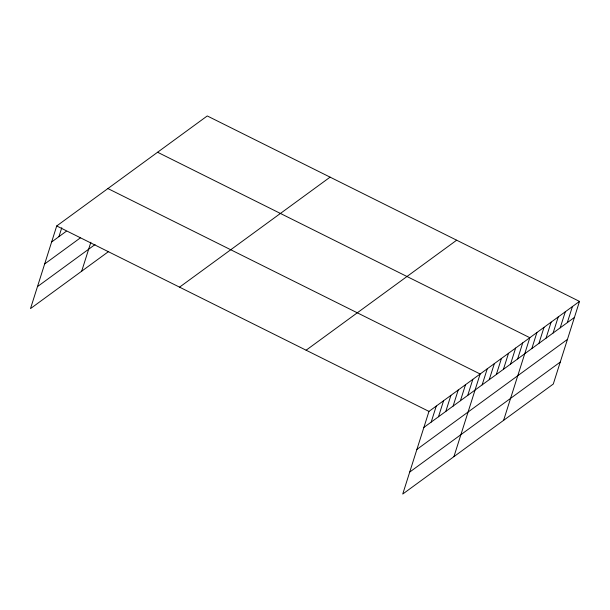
<?xml version="1.0" encoding="UTF-8"?>
<svg xmlns="http://www.w3.org/2000/svg" width="610" height="610" viewBox="0 0 610 610"><rect width="100%" height="100%" fill="white"/><g stroke="black" fill="none" stroke-linecap="round" stroke-linejoin="round"><path stroke-width="0.91" d="M579.5 301.401L428.96 411.407L402.737 494.054L553.285 384.041L579.5 301.401L207.263 115.946L56.715 225.959L30.5 308.599L108.656 251.488M58.941 236.649L61.77 227.743M81.687 271.198L90.867 242.246M431.178 422.105L436.264 406.069M438.491 416.76L443.577 400.724M445.803 411.422L450.889 395.379M453.116 406.077L458.201 390.034M460.428 400.732L465.514 384.696M467.74 395.387L472.826 379.351M453.924 456.646L480.139 374.006L107.901 188.551M482.152 384.857L487.237 368.821M489.25 379.672L494.336 363.636M496.342 374.487L501.435 358.451M503.441 369.302L508.526 353.266M510.539 364.117L515.625 348.074M517.638 358.932L522.724 342.889M503.608 420.343L529.823 337.704L157.578 152.248M531.828 348.554L536.914 332.519M538.927 343.369L544.013 327.334M546.026 338.184L551.112 322.149M553.117 332.999L558.211 316.964M560.216 327.814L565.302 311.771M567.315 322.629L572.401 306.586M51.629 241.995L66.254 231.304M44.652 263.97L80.482 237.793M37.469 286.616L95.046 244.549M179.553 287.158L330.101 177.144M306.113 350.209L456.661 240.203M423.866 427.45L574.414 317.444M416.897 449.425L567.437 339.419M409.714 472.071L560.255 362.065M56.715 225.959L428.96 411.407"/></g></svg>
